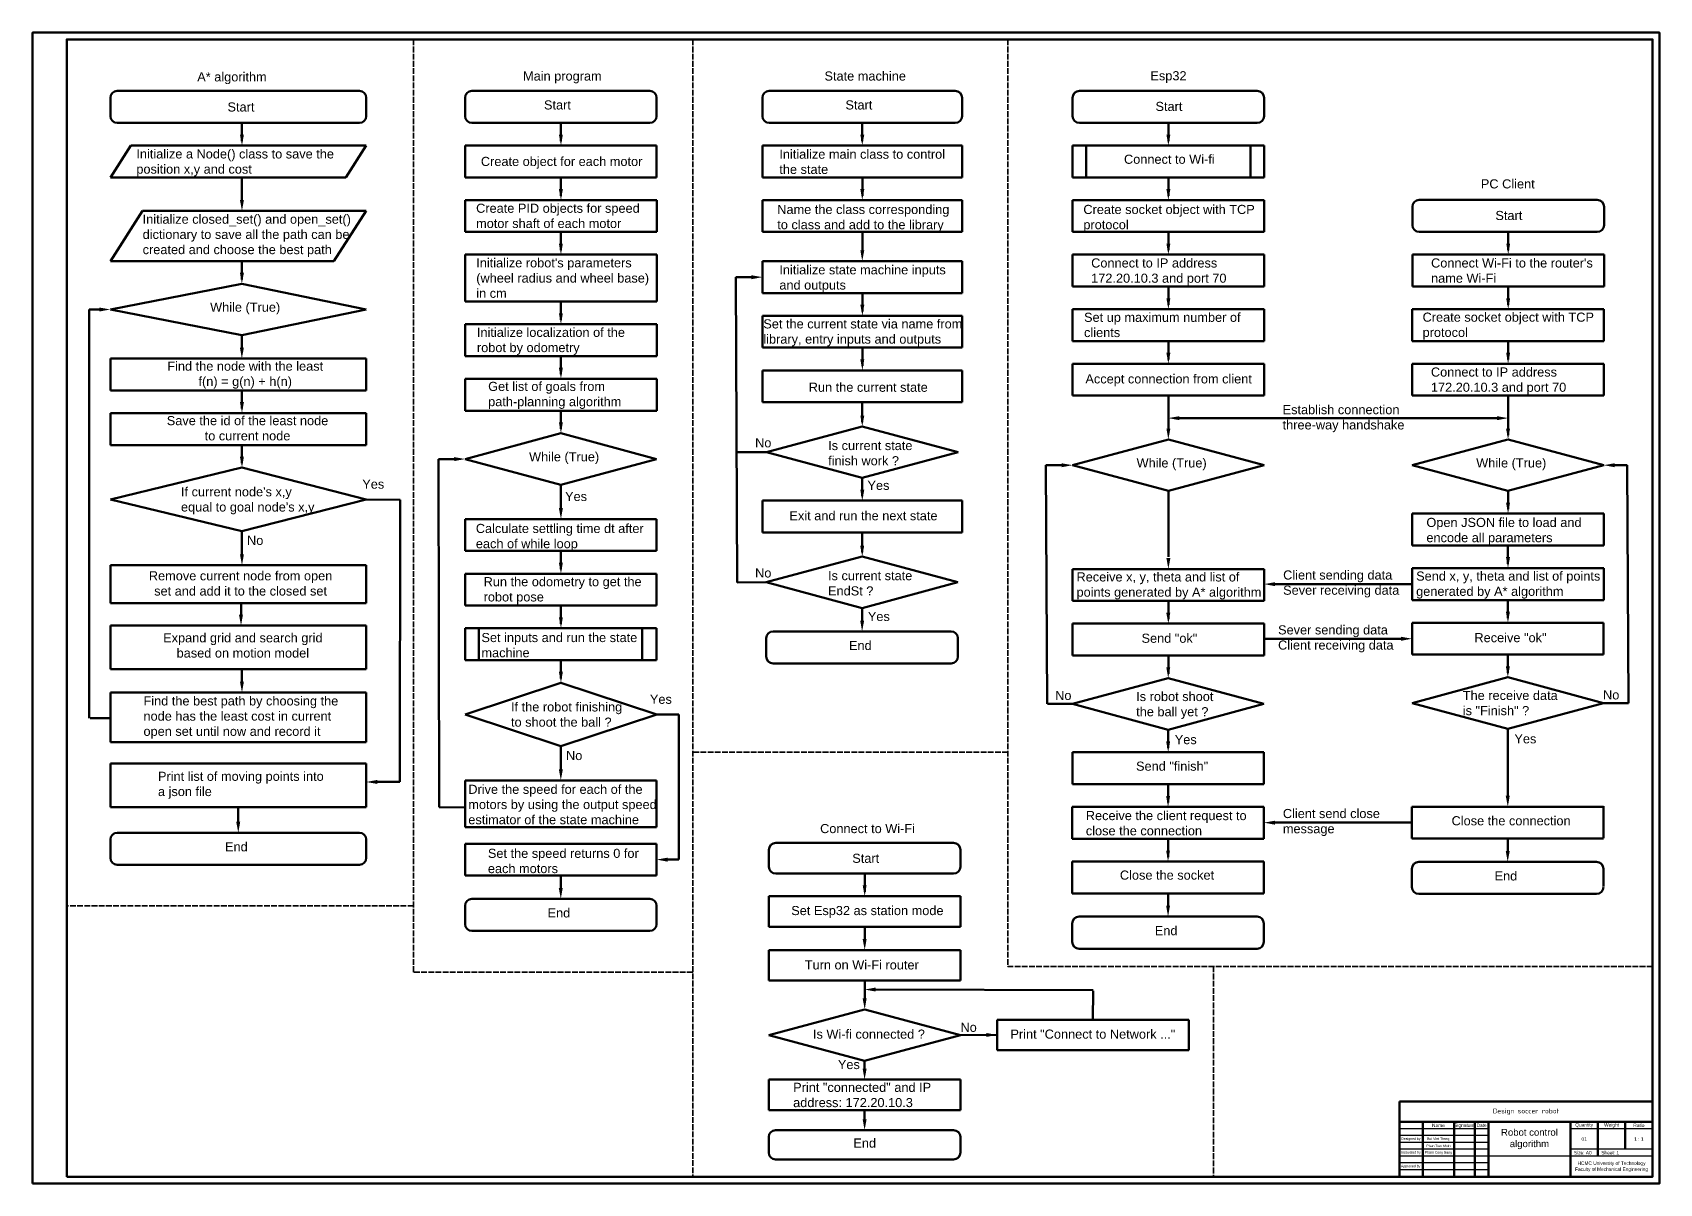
# Model space of a CAD drawing. Header units: millimetres. Extents: x 35 to 7261, y -526 to 3542.
# Drawn here: x 4462 to 5651, y 2701 to 3542 of the extents above; entities that cross this region are included whole.
import ezdxf

# ---------------------------------------------------------------- set-up
doc = ezdxf.new("R2010")
doc.units = ezdxf.units.MM
doc.linetypes.add('ACAD_ISO02W100', pattern=[15, 12, -3])
doc.layers.add('nét đậm', color=7, linetype='Continuous', lineweight=50)
doc.styles.get("Standard").update_dxf_attribs({"font": 'arial.ttf'})

msp = doc.modelspace()

# ---------------------------------------------------------------- linework, layer by layer
at = {"linetype": 'ACAD_ISO02W100', "lineweight": 35, "ltscale": 0.35}
for p, q in [((4740.5, 3537.3), (4740.5, 2855.7)), ((4944.6, 3537.3), (4944.6, 2706.3)), ((5175, 3537.3), (5175, 2859.9)), ((5175, 3016.4), (4944.6, 3016.4)), ((4740.5, 2904.1), (4487.1, 2904.1)), ((4944.6, 2855.7), (4740.5, 2855.7)), ((5646.1, 2859.9), (5175, 2859.9)), ((5325.3, 2859.9), (5325.3, 2706.3))]:
    msp.add_line(p, q, dxfattribs=at)
at = {"layer": 'nét đậm'}
for p, q in [((4701, 3499.7), (4524, 3499.7)), ((4913.2, 3499.7), (4783.2, 3499.7)), ((5136.5, 3499.7), (5000.5, 3499.7)), ((5357.2, 3499.7), (5227.2, 3499.7)), ((4519, 3494.7), (4519, 3481.3)), ((4706, 3481.3), (4706, 3494.7)), ((4778.2, 3494.7), (4778.2, 3481.3)), ((4918.2, 3481.3), (4918.2, 3494.7)), ((4995.5, 3494.7), (4995.5, 3481.3)), ((5141.5, 3481.3), (5141.5, 3494.7)), ((5222.2, 3494.7), (5222.2, 3481.3)), ((5362.2, 3481.3), (5362.2, 3494.7)), ((4524, 3476.3), (4701, 3476.3)), ((4615.2, 3476.3), (4615.2, 3470.6)), ((4615.2, 3476.3), (4615.2, 3463)), ((4783.2, 3476.3), (4913.2, 3476.3)), ((4848.3, 3476.3), (4848.3, 3470.6)), ((4848.3, 3476.3), (4848.3, 3463)), ((5000.5, 3476.3), (5136.5, 3476.3)), ((5068.5, 3476.3), (5068.5, 3470.6)), ((5068.5, 3476.3), (5068.5, 3463)), ((5227.2, 3476.3), (5357.2, 3476.3)), ((5292.2, 3476.3), (5292.2, 3470.6)), ((5292.2, 3476.3), (5292.2, 3463)), ((4534, 3459.8), (4519, 3436.5)), ((4706, 3459.8), (4534, 3459.8)), ((4706, 3459.8), (4691, 3436.5)), ((4778.2, 3459.8), (4778.2, 3436.5)), ((4918.2, 3459.8), (4778.2, 3459.8)), ((4918.2, 3436.5), (4918.2, 3459.8)), ((4995.5, 3459.8), (4995.5, 3436.5)), ((5141.5, 3459.8), (4995.5, 3459.8)), ((5141.5, 3436.5), (5141.5, 3459.8)), ((5222.2, 3459.8), (5222.2, 3436.5)), ((5362.2, 3459.8), (5222.2, 3459.8)), ((5232.2, 3459.8), (5232.2, 3436.5)), ((5352.2, 3436.5), (5352.2, 3459.8)), ((5362.2, 3436.5), (5362.2, 3459.8)), ((4519, 3436.5), (4691, 3436.5)), ((4615.2, 3436.5), (4615.2, 3420)), ((4778.2, 3436.5), (4918.2, 3436.5)), ((4848.3, 3436.5), (4848.3, 3430.7)), ((4848.3, 3436.5), (4848.3, 3423.1)), ((4995.5, 3436.5), (5141.5, 3436.5)), ((5068.6, 3436.5), (5068.6, 3430.7)), ((5068.6, 3436.5), (5068.6, 3423.1)), ((5222.2, 3436.5), (5362.2, 3436.5)), ((5292.2, 3436.5), (5292.2, 3430.7)), ((5292.2, 3436.5), (5292.2, 3423.1)), ((4778.3, 3419.9), (4778.3, 3396.6)), ((4918.3, 3419.9), (4778.3, 3419.9)), ((4918.3, 3396.6), (4918.3, 3419.9)), ((4995.5, 3419.9), (4995.5, 3396.6)), ((5141.5, 3419.9), (4995.5, 3419.9)), ((5141.5, 3396.6), (5141.5, 3419.9)), ((5222.2, 3419.9), (5222.2, 3396.6)), ((5362.2, 3419.9), (5222.2, 3419.9)), ((5362.2, 3396.6), (5362.2, 3419.9)), ((5470.6, 3415), (5470.6, 3401.6)), ((5605.6, 3420), (5475.6, 3420)), ((5610.6, 3401.6), (5610.6, 3415)), ((4542.6, 3412), (4519, 3375.3)), ((4706, 3412), (4542.6, 3412)), ((4706, 3412), (4682.4, 3375.3)), ((4778.3, 3396.6), (4918.3, 3396.6)), ((4848.3, 3396.6), (4848.3, 3390.8)), ((4848.3, 3396.6), (4848.3, 3383.3)), ((4995.5, 3396.6), (5141.5, 3396.6)), ((5068.6, 3396.6), (5068.6, 3390.8)), ((5068.6, 3396.6), (5068.6, 3383.3)), ((5222.2, 3396.6), (5362.2, 3396.6)), ((5292.2, 3396.6), (5292.2, 3390.8)), ((5292.2, 3396.6), (5292.2, 3383.3)), ((5475.6, 3396.6), (5605.6, 3396.6)), ((5540.6, 3396.6), (5540.6, 3390.8)), ((5540.6, 3396.6), (5540.6, 3383.3)), ((4778.3, 3380.1), (4778.3, 3345.8)), ((4918.3, 3380.1), (4778.3, 3380.1)), ((4918.3, 3345.8), (4918.3, 3380.1)), ((5362.2, 3380.1), (5222.2, 3380.1)), ((5222.2, 3380.1), (5222.2, 3356.7)), ((5362.2, 3356.7), (5362.2, 3380.1)), ((5610.6, 3380.1), (5470.6, 3380.1)), ((5470.6, 3380.1), (5470.6, 3356.7)), ((5610.6, 3356.7), (5610.6, 3380.1)), ((4519, 3375.3), (4682.4, 3375.3)), ((4615.2, 3375.3), (4615.2, 3362)), ((4995.5, 3375.3), (4995.5, 3351.9)), ((5141.5, 3375.3), (4995.5, 3375.3)), ((5141.5, 3351.9), (5141.5, 3375.3)), ((4615.1, 3358.8), (4519, 3340)), ((4706, 3340), (4615.2, 3358.8)), ((4976.1, 3363.6), (4977.2, 3140.5)), ((4976.1, 3363.5), (4987.5, 3363.6)), ((5222.2, 3356.7), (5362.2, 3356.7)), ((5292.2, 3356.7), (5292.2, 3343.4)), ((5470.6, 3356.7), (5610.6, 3356.7)), ((5540.6, 3356.7), (5540.6, 3350.9)), ((5540.6, 3356.7), (5540.6, 3343.4)), ((4778.3, 3345.8), (4918.3, 3345.8)), ((4848.3, 3345.8), (4848.3, 3332.4)), ((4995.5, 3351.9), (5141.5, 3351.9)), ((5068.6, 3351.9), (5068.6, 3346.2)), ((5068.6, 3351.9), (5068.6, 3338.6)), ((4503.6, 3339.9), (4511, 3339.9)), ((4503.6, 3041.3), (4503.6, 3339.9)), ((4519, 3340), (4615.1, 3321.1)), ((4615.1, 3321.1), (4706, 3340)), ((4778.3, 3329.2), (4778.3, 3305.9)), ((4918.3, 3329.2), (4778.3, 3329.2)), ((4918.3, 3305.9), (4918.3, 3329.2)), ((4995.5, 3335.4), (4995.5, 3312.1)), ((5141.5, 3335.4), (4995.5, 3335.4)), ((5141.5, 3312.1), (5141.5, 3335.4)), ((5222.2, 3340.2), (5222.2, 3316.9)), ((5362.2, 3340.2), (5222.2, 3340.2)), ((5362.2, 3316.9), (5362.2, 3340.2)), ((5470.5, 3340.2), (5470.5, 3316.9)), ((5610.5, 3340.2), (5470.5, 3340.2)), ((5610.5, 3316.9), (5610.5, 3340.2)), ((4615.1, 3321.1), (4615.1, 3312.1)), ((4778.3, 3305.9), (4918.3, 3305.9)), ((4848.3, 3305.9), (4848.3, 3300.1)), ((4848.3, 3305.9), (4848.3, 3292.6)), ((4995.5, 3312.1), (5141.5, 3312.1)), ((5068.6, 3312.1), (5068.6, 3306.3)), ((5068.6, 3312.1), (5068.6, 3298.7)), ((5222.2, 3316.9), (5362.2, 3316.9)), ((5292.2, 3316.9), (5292.2, 3303.5)), ((5470.5, 3316.9), (5610.5, 3316.9)), ((5540.5, 3316.9), (5540.5, 3303.5)), ((4519, 3304.1), (4519, 3280.8)), ((4706, 3304.1), (4519, 3304.1)), ((4706, 3280.8), (4706, 3304.1)), ((4995.5, 3295.5), (4995.5, 3272.2)), ((5141.5, 3295.5), (4995.5, 3295.5)), ((5141.5, 3272.2), (5141.5, 3295.5)), ((5222.2, 3300.3), (5222.2, 3277)), ((5362.2, 3300.3), (5222.2, 3300.3)), ((5362.2, 3277), (5362.2, 3300.3)), ((5610.5, 3300.3), (5470.5, 3300.3)), ((5470.5, 3300.3), (5470.5, 3277)), ((5610.5, 3277), (5610.5, 3300.3)), ((4778.3, 3289.4), (4778.3, 3266)), ((4918.3, 3289.4), (4778.3, 3289.4)), ((4918.3, 3266), (4918.3, 3289.4)), ((4519, 3280.8), (4706, 3280.8)), ((4615.2, 3280.8), (4615.2, 3275)), ((4615.2, 3280.8), (4615.2, 3267.5)), ((4995.5, 3272.2), (5141.5, 3272.2)), ((5068.5, 3272.1), (5068.5, 3257.7)), ((5222.2, 3277), (5362.2, 3277)), ((5292.2, 3277), (5292.2, 3253)), ((5470.5, 3277), (5610.5, 3277)), ((5540.5, 3277), (5540.5, 3248.2)), ((4519, 3264.3), (4519, 3240.9)), ((4706, 3264.3), (4519, 3264.3)), ((4706, 3240.9), (4706, 3264.3)), ((4778.3, 3266), (4918.3, 3266)), ((4848.3, 3266), (4848.3, 3260.3)), ((4848.3, 3266), (4848.3, 3252.7)), ((5346.1, 3260.6), (5300.2, 3260.6)), ((5346.1, 3260.6), (5532.5, 3260.5)), ((4848.3, 3249.5), (4778.3, 3230.7)), ((4918.2, 3230.7), (4848.3, 3249.5)), ((5068.5, 3254.5), (4998.5, 3235.7)), ((5138.5, 3235.7), (5068.5, 3254.5)), ((4519, 3240.9), (4706, 3240.9)), ((4615.2, 3240.9), (4615.2, 3235.1)), ((4615.2, 3240.9), (4615.2, 3227.6)), ((4976.7, 3235.6), (4998.5, 3235.7)), ((4998.5, 3235.7), (5068.5, 3216.9)), ((5068.5, 3216.9), (5138.5, 3235.7)), ((5292.2, 3245), (5222.2, 3226.2)), ((5362.2, 3226.2), (5292.2, 3245)), ((5540.4, 3245), (5470.4, 3226.2)), ((5610.4, 3226.2), (5540.5, 3245)), ((4615.2, 3224.4), (4519, 3201.2)), ((4706, 3201.2), (4615.2, 3224.4)), ((4758.8, 3230.7), (4759.2, 2976.2)), ((4758.8, 3230.6), (4770.3, 3230.7)), ((4778.3, 3230.7), (4848.3, 3211.8)), ((4848.3, 3211.8), (4918.2, 3230.7)), ((5202.7, 3226.2), (5203.6, 3051.8)), ((5202.7, 3226.1), (5214.2, 3226.2)), ((5222.2, 3226.2), (5292.2, 3207.4)), ((5292.2, 3207.4), (5362.2, 3226.2)), ((5470.4, 3226.2), (5540.4, 3207.4)), ((5540.4, 3207.4), (5610.4, 3226.2)), ((5627.6, 3226.2), (5618.4, 3226.2)), ((5627.6, 3226.2), (5628.5, 3052.2)), ((4848.3, 3211.8), (4848.3, 3194.8)), ((5068.5, 3216.9), (5068.5, 3203.5)), ((4519, 3201.2), (4615.2, 3178.1)), ((4615.2, 3178.1), (4706, 3201.2)), ((4706, 3201.2), (4730.7, 3201)), ((4730.6, 2994.7), (4730.7, 3201)), ((4995.5, 3200.3), (4995.5, 3177)), ((5141.5, 3200.3), (4995.5, 3200.3)), ((5141.5, 3177), (5141.5, 3200.3)), ((5292.2, 3207.4), (5292.2, 3159.3)), ((5540.5, 3207.4), (5540.5, 3194)), ((4778.2, 3186.8), (4778.2, 3163.5)), ((4918.2, 3186.8), (4778.2, 3186.8)), ((4918.2, 3163.5), (4918.2, 3186.8)), ((5470.4, 3190.8), (5470.4, 3167.5)), ((5610.4, 3190.8), (5470.4, 3190.8)), ((5610.4, 3167.5), (5610.4, 3190.8)), ((4615.2, 3178.1), (4615.2, 3161.1)), ((4995.5, 3177), (5141.5, 3177)), ((5068.5, 3177), (5068.5, 3162.6)), ((4778.2, 3163.5), (4918.2, 3163.5)), ((4848.3, 3163.5), (4848.3, 3157.7)), ((4848.3, 3163.5), (4848.3, 3150.1)), ((5470.4, 3167.5), (5610.4, 3167.5)), ((5540.4, 3167.5), (5540.4, 3154.2)), ((4706, 3153.1), (4519, 3153.1)), ((4519, 3153.1), (4519, 3125.4)), ((4706, 3153.1), (4706, 3125.4)), ((5068.4, 3159.4), (4998.4, 3140.6)), ((5138.4, 3140.6), (5068.5, 3159.4)), ((5470.4, 3151), (5470.4, 3127.6)), ((5610.4, 3151), (5470.4, 3151)), ((5610.4, 3127.6), (5610.4, 3151)), ((4778.2, 3146.9), (4778.2, 3123.6)), ((4918.2, 3146.9), (4778.2, 3146.9)), ((4918.2, 3123.6), (4918.2, 3146.9)), ((4977.2, 3140.5), (4998.4, 3140.6)), ((4998.4, 3140.6), (5068.4, 3121.7)), ((5068.4, 3121.7), (5138.4, 3140.6)), ((5222.2, 3150.3), (5222.2, 3127)), ((5362.2, 3150.3), (5222.2, 3150.3)), ((5362.2, 3127), (5362.2, 3150.3)), ((5470.4, 3139.3), (5370.2, 3139.3)), ((5470.4, 3127.6), (5610.4, 3127.6)), ((5540.4, 3127.6), (5540.4, 3114.3)), ((4519, 3125.4), (4706, 3125.4)), ((4614.5, 3125.4), (4614.5, 3117)), ((4778.2, 3123.6), (4918.2, 3123.6)), ((4848.3, 3123.6), (4848.3, 3117.8)), ((4848.3, 3123.6), (4848.3, 3110.3)), ((5068.4, 3121.7), (5068.4, 3112.7)), ((5222.2, 3127), (5362.2, 3127)), ((5292.2, 3127), (5292.2, 3113.6)), ((4519, 3109), (4519, 3077.1)), ((4706, 3109), (4519, 3109)), ((4706, 3077.1), (4706, 3109)), ((4778.2, 3107.1), (4778.2, 3083.7)), ((4918.2, 3107.1), (4778.2, 3107.1)), ((4788.2, 3107.1), (4788.2, 3083.7)), ((4907.7, 3083.7), (4907.7, 3107.1)), ((4918.2, 3083.7), (4918.2, 3107.1)), ((5133.4, 3104.7), (5003.4, 3104.7)), ((5222.2, 3110.4), (5222.2, 3087.1)), ((5362.2, 3110.4), (5222.2, 3110.4)), ((5362.2, 3087.1), (5362.2, 3110.4)), ((5470.3, 3111.1), (5470.3, 3087.8)), ((5610.3, 3111.1), (5470.3, 3111.1)), ((5610.3, 3087.8), (5610.3, 3111.1)), ((4998.4, 3099.7), (4998.4, 3086.3)), ((5138.4, 3086.3), (5138.4, 3099.7)), ((5362.2, 3099.4), (5462.3, 3099.4)), ((4778.2, 3083.7), (4918.2, 3083.7)), ((4848.3, 3083.7), (4848.3, 3078)), ((4848.3, 3083.7), (4848.3, 3070.4)), ((5003.4, 3081.3), (5133.4, 3081.3)), ((5222.2, 3087.1), (5362.2, 3087.1)), ((5292.2, 3087.1), (5292.2, 3073.8)), ((5470.3, 3087.8), (5610.3, 3087.8)), ((5540.3, 3087.8), (5540.3, 3074.4)), ((4519, 3077.1), (4706, 3077.1)), ((4615.2, 3077.1), (4615.2, 3068.1)), ((5292.1, 3070.6), (5222.1, 3051.7)), ((5362.1, 3051.7), (5292.1, 3070.6)), ((5540.3, 3071.2), (5470.3, 3052.4)), ((5610.3, 3052.4), (5540.3, 3071.2)), ((4706, 3060.1), (4519, 3060.1)), ((4519, 3060.1), (4519, 3023.7)), ((4706, 3060.1), (4706, 3023.7)), ((4848.2, 3067.2), (4778.3, 3044.1)), ((4918.3, 3044), (4848.3, 3067.2)), ((4778.3, 3044.1), (4848.2, 3020.9)), ((4848.2, 3020.9), (4918.3, 3044)), ((4918.3, 3044), (4934.5, 3044)), ((4934.4, 2938), (4934.5, 3044.1)), ((5222.1, 3051.7), (5203.9, 3051.8)), ((5222.1, 3051.7), (5292.1, 3032.9)), ((5292.1, 3032.9), (5362.1, 3051.7)), ((5470.3, 3052.4), (5540.3, 3033.5)), ((5540.3, 3033.5), (5610.3, 3052.4)), ((5628.5, 3052.3), (5610.3, 3052.4)), ((4519, 3041.3), (4504.3, 3041.3)), ((5292.1, 3032.9), (5292.1, 3019.6)), ((5540.3, 3033.5), (5540.3, 2984.6)), ((4519, 3023.7), (4706, 3023.7)), ((4848.2, 3020.9), (4848.2, 3003.9)), ((5222.1, 3016.4), (5222.1, 2993)), ((5362.1, 3016.4), (5222.1, 3016.4)), ((5362.1, 2993), (5362.1, 3016.4)), ((4519, 3008.1), (4519, 2976.2)), ((4706, 3008.1), (4519, 3008.1)), ((4706, 2976.2), (4706, 3008.1)), ((4714, 2994.7), (4730.6, 2994.7)), ((4778.2, 2995.9), (4778.2, 2961.6)), ((4918.2, 2995.9), (4778.2, 2995.9)), ((4918.2, 2961.6), (4918.2, 2995.9)), ((5222.1, 2993), (5362.1, 2993)), ((5292.1, 2993), (5292.1, 2979.7)), ((4519, 2976.2), (4706, 2976.2)), ((4612.5, 2976.2), (4612.5, 2965.6)), ((4778.3, 2976), (4759.2, 2976.2)), ((5222, 2976.5), (5222, 2953.2)), ((5362, 2976.5), (5222, 2976.5)), ((5362, 2953.2), (5362, 2976.5)), ((5470.2, 2976.6), (5470.2, 2953.3)), ((5610.2, 2976.6), (5470.2, 2976.6)), ((5610.2, 2953.7), (5610.2, 2977)), ((4778.2, 2961.6), (4918.2, 2961.6)), ((5470.2, 2965), (5370.1, 2965)), ((4519, 2952.6), (4519, 2939.2)), ((4701, 2957.6), (4524, 2957.6)), ((4706, 2939.2), (4706, 2952.6)), ((4778.2, 2949.6), (4778.2, 2926.3)), ((4918.2, 2949.6), (4778.2, 2949.6)), ((4918.2, 2926.3), (4918.2, 2949.6)), ((5135.3, 2950.2), (5005.3, 2950.2)), ((5222, 2953.2), (5362, 2953.2)), ((5292, 2953.2), (5292, 2939.8)), ((5470.2, 2953.3), (5610.2, 2953.3)), ((5540.2, 2953.3), (5540.2, 2944.3)), ((4926.2, 2938), (4934.4, 2938)), ((5000.3, 2945.2), (5000.3, 2932.8)), ((5140.3, 2932.8), (5140.3, 2945.2)), ((4524, 2934.2), (4701, 2934.2)), ((4778.2, 2926.3), (4918.2, 2926.3)), ((4848.2, 2926.3), (4848.2, 2917.3)), ((5005.3, 2927.8), (5135.3, 2927.8)), ((5070.3, 2927.8), (5070.3, 2922)), ((5070.3, 2927.8), (5070.3, 2914.5)), ((5222, 2936.6), (5222, 2913.3)), ((5362, 2936.6), (5222, 2936.6)), ((5362, 2913.3), (5362, 2936.6)), ((5470.2, 2931.3), (5470.2, 2917.9)), ((5605.2, 2936.3), (5475.2, 2936.3)), ((5610.2, 2918.3), (5610.2, 2931.7)), ((5222, 2913.3), (5362, 2913.3)), ((5292, 2913.3), (5292, 2904.3)), ((4778.2, 2904.3), (4778.2, 2890.9)), ((4913.2, 2909.3), (4783.2, 2909.3)), ((4918.2, 2890.9), (4918.2, 2904.3)), ((5000.3, 2911.3), (5000.3, 2888.9)), ((5140.3, 2911.3), (5000.3, 2911.3)), ((5140.3, 2888.9), (5140.3, 2911.3)), ((5475.2, 2912.9), (5605.2, 2912.9)), ((5222, 2891.3), (5222, 2877.9)), ((5357, 2896.3), (5227, 2896.3)), ((5362, 2877.9), (5362, 2891.3)), ((4783.2, 2885.9), (4913.2, 2885.9)), ((5000.3, 2888.9), (5140.3, 2888.9)), ((5070.3, 2888.9), (5070.3, 2879.9)), ((5000.3, 2871.9), (5000.3, 2849.6)), ((5140.3, 2871.9), (5000.3, 2871.9)), ((5140.3, 2849.6), (5140.3, 2871.9)), ((5227, 2872.9), (5357, 2872.9)), ((5000.3, 2849.6), (5140.3, 2849.6)), ((5070.3, 2849.6), (5070.3, 2836.5)), ((5078.3, 2843), (5237.2, 2842.7)), ((5237.1, 2821), (5237.2, 2842.2)), ((5070.2, 2828.5), (5000.2, 2809.7)), ((5140.2, 2809.7), (5070.3, 2828.5)), ((5167.1, 2821), (5167.1, 2798.7)), ((5307.1, 2821), (5167.1, 2821)), ((5307.1, 2798.7), (5307.1, 2821)), ((5000.2, 2809.7), (5070.2, 2790.9)), ((5070.2, 2790.9), (5140.2, 2809.7)), ((5140.4, 2809.8), (5167.1, 2809.9)), ((5167.1, 2798.7), (5307.1, 2798.7)), ((5070.2, 2790.9), (5070.2, 2785.2)), ((5000.2, 2777.2), (5000.2, 2754.9)), ((5140.2, 2777.2), (5000.2, 2777.2)), ((5140.2, 2754.9), (5140.2, 2777.2)), ((5646.1, 2761.3), (5461.1, 2761.3)), ((5461.1, 2761.3), (5461.1, 2706.3)), ((5000.2, 2754.9), (5140.2, 2754.9)), ((5070.2, 2754.9), (5070.2, 2748.3)), ((5478.1, 2746.7), (5478.1, 2706.7)), ((5000.2, 2735.3), (5000.2, 2723.9)), ((5135.2, 2740.3), (5005.2, 2740.3)), ((5140.2, 2723.9), (5140.2, 2735.3)), ((5646.1, 2746.3), (5461.1, 2746.3)), ((5501.1, 2746.3), (5501.1, 2706.3)), ((5516.1, 2746.3), (5516.1, 2706.3)), ((5526.1, 2746.3), (5526.1, 2706.3)), ((5586.1, 2746.3), (5586.1, 2706.3)), ((5606.1, 2746.3), (5606.1, 2721.3)), ((5626.1, 2746.3), (5626.1, 2726.3)), ((5005.2, 2718.9), (5135.2, 2718.9)), ((5646.1, 2706.3), (5461.1, 2706.3))]:
    msp.add_line(p, q, dxfattribs=at)
at = {"layer": 'nét đậm', "lineweight": 25}
for p, q in [((5526.1, 2741.3), (5461.1, 2741.3)), ((5526.1, 2736.3), (5461.1, 2736.3)), ((5646.1, 2741.3), (5586.1, 2741.3)), ((5526.1, 2731.3), (5461.1, 2731.3)), ((5526.1, 2726.3), (5461.1, 2726.3)), ((5646.1, 2726.3), (5586.1, 2726.3)), ((5646.1, 2721.3), (5461.1, 2721.3)), ((5526.1, 2716.3), (5461.1, 2716.3)), ((5526.1, 2711.3), (5461.1, 2711.3))]:
    msp.add_line(p, q, dxfattribs=at)
at = {"layer": 'nét đậm', "lineweight": 50}
for points in [[(4462.1, 2701.3), (5651.1, 2701.3), (5651.1, 3542.3), (4462.1, 3542.3)], [(4487.1, 2706.3), (5646.1, 2706.3), (5646.1, 3537.3), (4487.1, 3537.3)]]:
    msp.add_lwpolyline(points, close=True, dxfattribs=at)
at = {"layer": 'nét đậm'}
for centre, start, end in [((4524, 3494.7), 90, 180), ((4701, 3494.7), 0, 90), ((4783.2, 3494.7), 90, 180), ((4913.2, 3494.7), 0, 90), ((5000.5, 3494.7), 90, 180), ((5136.5, 3494.7), 0, 90), ((5227.2, 3494.7), 90, 180), ((5357.2, 3494.7), 0, 90), ((4524, 3481.3), 180, 270), ((4701, 3481.3), 270, 0), ((4783.2, 3481.3), 180, 270), ((4913.2, 3481.3), 270, 0), ((5000.5, 3481.3), 180, 270), ((5136.5, 3481.3), 270, 0), ((5227.2, 3481.3), 180, 270), ((5357.2, 3481.3), 270, 0), ((5475.6, 3415), 90, 180), ((5605.6, 3415), 0, 90), ((5475.6, 3401.6), 180, 270), ((5605.6, 3401.6), 270, 0), ((5003.4, 3099.7), 90, 180), ((5133.4, 3099.7), 0, 90), ((5003.4, 3086.3), 180, 270), ((5133.4, 3086.3), 270, 0), ((4524, 2952.6), 90, 180), ((4701, 2952.6), 0, 90), ((5005.3, 2945.2), 90, 180), ((5135.3, 2945.2), 0, 90), ((4524, 2939.2), 180, 270), ((4701, 2939.2), 270, 0), ((5005.3, 2932.8), 180, 270), ((5135.3, 2932.8), 270, 0), ((5475.2, 2931.3), 90, 180), ((5605.2, 2931.3), 0, 90), ((5475.2, 2917.9), 180, 270), ((5605.2, 2917.9), 270, 0), ((4783.2, 2904.3), 90, 180), ((4913.2, 2904.3), 0, 90), ((4783.2, 2890.9), 180, 270), ((4913.2, 2890.9), 270, 0), ((5227, 2891.3), 90, 180), ((5357, 2891.3), 0, 90), ((5227, 2877.9), 180, 270), ((5357, 2877.9), 270, 0), ((5005.2, 2735.3), 90, 180), ((5135.2, 2735.3), 0, 90), ((5005.2, 2723.9), 180, 270), ((5135.2, 2723.9), 270, 0)]:
    msp.add_arc(centre, 5, start, end, dxfattribs=at)
at = {"layer": 'nét đậm', "linetype": 'Continuous'}
for points in [[(4613.7, 3467.8), (4616.6, 3467.8), (4615.2, 3459.8)], [(4846.8, 3467.8), (4849.7, 3467.8), (4848.3, 3459.8)], [(5067.1, 3467.8), (5070, 3467.8), (5068.5, 3459.8)], [(5290.8, 3467.8), (5293.7, 3467.8), (5292.2, 3459.8)], [(4846.8, 3427.9), (4849.7, 3427.9), (4848.3, 3419.9)], [(5067.1, 3427.9), (5070, 3427.9), (5068.5, 3419.9)], [(5290.8, 3427.9), (5293.7, 3427.9), (5292.2, 3419.9)], [(4613.7, 3420), (4616.6, 3420), (4615.2, 3412)], [(4846.8, 3388.1), (4849.7, 3388.1), (4848.3, 3380.1)], [(5067.1, 3383.3), (5070, 3383.3), (5068.5, 3375.3)], [(5290.8, 3388.1), (5293.7, 3388.1), (5292.2, 3380.1)], [(5539.2, 3388.1), (5542, 3388.1), (5540.6, 3380.1)], [(4613.7, 3366.8), (4616.6, 3366.8), (4615.1, 3358.8)], [(4987.5, 3362.1), (4987.5, 3365), (4995.5, 3363.6)], [(4511, 3338.5), (4510.9, 3341.4), (4519, 3340)], [(5067.1, 3343.4), (5070, 3343.4), (5068.6, 3335.4)], [(5290.8, 3348.2), (5293.7, 3348.2), (5292.2, 3340.2)], [(5539.1, 3348.2), (5542, 3348.2), (5540.6, 3340.2)], [(4846.8, 3337.2), (4849.7, 3337.2), (4848.3, 3329.2)], [(4613.7, 3312.1), (4616.6, 3312.1), (4615.1, 3304.1)], [(5290.8, 3308.3), (5293.7, 3308.3), (5292.2, 3300.3)], [(5539.1, 3308.3), (5542, 3308.3), (5540.5, 3300.3)], [(4846.8, 3297.4), (4849.7, 3297.4), (4848.3, 3289.4)], [(5067.1, 3303.5), (5070, 3303.5), (5068.6, 3295.5)], [(4613.7, 3272.3), (4616.6, 3272.3), (4615.2, 3264.3)], [(5067.1, 3262.5), (5070, 3262.5), (5068.5, 3254.5)], [(5300.2, 3262), (5300.2, 3259.1), (5292.2, 3260.6)], [(5532.5, 3259.1), (5532.5, 3262), (5540.5, 3260.6)], [(4846.8, 3257.5), (4849.7, 3257.5), (4848.3, 3249.5)], [(5290.8, 3253), (5293.7, 3253), (5292.2, 3245)], [(5539, 3253), (5541.9, 3253), (5540.5, 3245)], [(4613.7, 3232.4), (4616.6, 3232.4), (4615.2, 3224.4)], [(4770.3, 3229.2), (4770.2, 3232.1), (4778.3, 3230.7)], [(5214.2, 3224.7), (5214.2, 3227.6), (5222.2, 3226.2)], [(5618.4, 3224.7), (5618.4, 3227.6), (5610.4, 3226.2)], [(5067.1, 3208.3), (5070, 3208.3), (5068.5, 3200.3)], [(5539, 3198.8), (5541.9, 3198.8), (5540.5, 3190.8)], [(4846.8, 3194.8), (4849.7, 3194.8), (4848.3, 3186.8)], [(5067, 3167.4), (5069.9, 3167.4), (5068.5, 3159.4)], [(4613.7, 3161.1), (4616.6, 3161.1), (4615.2, 3153.1)], [(4846.8, 3154.9), (4849.7, 3154.9), (4848.3, 3146.9)], [(5290.8, 3158.3), (5293.7, 3158.3), (5292.2, 3150.3)], [(5539, 3159), (5541.9, 3159), (5540.4, 3151)], [(5370.2, 3140.7), (5370.2, 3137.8), (5362.2, 3139.3)], [(4613, 3117), (4615.9, 3117), (4614.5, 3109)], [(5290.7, 3118.4), (5293.6, 3118.4), (5292.2, 3110.4)], [(5538.9, 3119.1), (5541.8, 3119.1), (5540.4, 3111.1)], [(4846.8, 3115.1), (4849.7, 3115.1), (4848.3, 3107.1)], [(5067, 3112.7), (5069.9, 3112.7), (5068.4, 3104.7)], [(5462.3, 3097.9), (5462.3, 3100.8), (5470.3, 3099.4)], [(4613.7, 3068.1), (4616.6, 3068.1), (4615.2, 3060.1)], [(4846.8, 3075.2), (4849.7, 3075.2), (4848.3, 3067.2)], [(5290.7, 3078.6), (5293.6, 3078.6), (5292.1, 3070.6)], [(5538.9, 3079.2), (5541.8, 3079.2), (5540.3, 3071.2)], [(5290.6, 3024.4), (5293.5, 3024.4), (5292.1, 3016.4)], [(4846.8, 3003.9), (4849.7, 3003.9), (4848.2, 2995.9)], [(4714, 2996.2), (4714, 2993.3), (4706, 2994.7)], [(5290.6, 2984.5), (5293.5, 2984.5), (5292, 2976.5)], [(5538.8, 2984.6), (5541.7, 2984.6), (5540.3, 2976.6)], [(4611, 2965.6), (4613.9, 2965.6), (4612.5, 2957.6)], [(5370.1, 2966.4), (5370.1, 2963.5), (5362.1, 2965)], [(4926.2, 2939.4), (4926.2, 2936.5), (4918.2, 2938)], [(5290.6, 2944.6), (5293.4, 2944.6), (5292, 2936.6)], [(5538.8, 2944.3), (5541.7, 2944.3), (5540.2, 2936.3)], [(4846.7, 2917.3), (4849.6, 2917.3), (4848.2, 2909.3)], [(5068.8, 2919.3), (5071.7, 2919.3), (5070.3, 2911.3)], [(5290.6, 2904.3), (5293.4, 2904.3), (5292, 2896.3)], [(5068.8, 2879.9), (5071.7, 2879.9), (5070.3, 2871.9)], [(5078.3, 2844.5), (5078.3, 2841.6), (5070.3, 2843)], [(5068.8, 2836.5), (5071.7, 2836.5), (5070.3, 2828.5)], [(5159.1, 2808.4), (5159.1, 2811.3), (5167.1, 2809.9)], [(5068.8, 2785.2), (5071.7, 2785.2), (5070.2, 2777.2)], [(5068.8, 2748.3), (5071.7, 2748.3), (5070.2, 2740.3)]]:
    msp.add_trace(points, dxfattribs=at)

# ---------------------------------------------------------------- texts
at = {"attachment_point": 1}
for s, width, insert, char_height in [('A* algorithm', 125.291, (4582.5, 3513.3), 6.667), ('Main program', 125.291, (4820.6, 3513.9), 6.667), ('State machine', 125.291, (5040.9, 3513.9), 6.667), ('Esp32', 125.291, (5279.1, 3514.1), 6.67), ('Start', 125.291, (4604.6, 3491.3), 6.67), ('Start', 125.291, (4835.9, 3492.8), 6.67), ('Start', 125.291, (5056.2, 3492.8), 6.67), ('Start', 125.291, (5282.8, 3491.7), 6.67), ('Initialize a Node() class to save the position x,y and cost', 150.28, (4538, 3457), 6.667), ('Create object for each motor', 126.295, (4789.8, 3451.5), 6.667), ('Initialize main class to control the state', 126.295, (5007.9, 3456.8), 6.667), ('Connect to Wi-fi', 126.295, (5259.8, 3453.1), 6.667), ('PC Client', 125.291, (5520.6, 3435.1), 6.67), ('Create PID objects for speed motor shaft of each motor', 126.295, (4786.3, 3417.3), 6.667), ('Name the class corresponding to class and add to the library', 126.295, (5006.4, 3416.4), 6.667), ('Create socket object with TCP protocol ', 126.295, (5230.1, 3416.4), 6.667), ('Initialize closed_set() and open_set() dictionary to save all the path can be created and choose the best path', 163.26, (4542.6, 3409.3), 6.6667), ('Start', 125.291, (5531.2, 3412), 6.67), ("Initialize robot's parameters (wheel radius and wheel base) in cm", 128.35, (4786.4, 3377.4), 6.667), ('Connect to IP address 172.20.10.3 and port 70', 128.35, (5235.8, 3377.3), 6.667), ("Connect Wi-Fi to the router's name Wi-Fi", 128.35, (5484.2, 3377.3), 6.667), ('Initialize state machine inputs and outputs', 126.295, (5007.9, 3372.3), 6.667), ('While (True)', 125.291, (4591.9, 3345), 6.667), ('Set the current state via name from library, entry inputs and outputs', 146.801, (4996.2, 3332.8), 6.667), ('Set up maximum number of clients', 126.295, (5230.6, 3337.6), 6.667), ('Create socket object with TCP protocol ', 126.295, (5478, 3337.7), 6.667), ('Initialize localization of the robot by odometry', 126.295, (4786.9, 3326.6), 6.667), ('\\pxqc;Find the node with the least \\Pf(n) = g(n) + h(n)', 120.727, (4557.2, 3301.9), 6.667), ('Connect to IP address 172.20.10.3 and port 70', 128.35, (5484.1, 3297.6), 6.667), ('Get list of goals from path-planning algorithm', 134.266, (4795.1, 3287.1), 6.667), ('Run the current state', 146.801, (5029.4, 3286.5), 6.667), ('Accept connection from client', 126.295, (5231.6, 3292.6), 6.667), ('Establish connection \\Pthree-way handshake', 128.35, (5375.7, 3270.1), 6.667), ('\\pxqc;Save the id of the least node to current node', 126.295, (4556.1, 3262.1), 6.667), ('While (True)', 125.291, (4825, 3235.7), 6.667), ('No', 125.291, (4990.2, 3245.9), 6.67), ('Is current state finish work ?', 70.421, (5043.6, 3243.9), 6.667), ('While (True)', 125.291, (5269, 3231.2), 6.667), ('While (True)', 125.291, (5517.2, 3231.2), 6.667), ("If current node's x,y equal to goal node's x,y", 99.23, (4570.6, 3210.1), 6.667), ('Yes', 125.291, (4703.1, 3215.7), 6.67), ('Yes', 125.291, (5072.3, 3214.8), 6.67), ('Yes', 125.291, (4851.3, 3206.7), 6.67), ('Exit and run the next state', 146.801, (5015.3, 3192.6), 6.667), ('Open JSON file to load and encode all parameters ', 135.922, (5480.8, 3187.7), 6.667), ('Calculate settling time dt after each of while loop', 126.295, (4786.1, 3183.3), 6.667), ('No', 125.291, (4618.9, 3174.6), 6.67), ('\\pxqc;Remove current node from open set and add it to the closed set ', 141.947, (4543.2, 3148.7), 6.667), ('Run the odometry to get the robot pose', 126.295, (4791.8, 3144.4), 6.667), ('No', 125.291, (4990.2, 3150.8), 6.67), ('Is current state EndSt ?', 70.421, (5043.5, 3148.8), 6.667), ('Receive x, y, theta and list of points generated by A* algorithm ', 136.24, (5225.1, 3147.9), 6.667), ('Client sending data \\PSever receiving data', 128.35, (5376.1, 3149.3), 6.667), ('Send x, y, theta and list of points generated by A* algorithm ', 136.24, (5473.3, 3148.5), 6.667), ('Yes', 125.291, (5072.6, 3119), 6.67), ('\\pxqc;Expand grid and search grid based on motion model', 133.072, (4549.3, 3103.4), 6.667), ('Set inputs and run the state machine', 126.295, (4790.2, 3103.6), 6.667), ('Send "ok"', 126.295, (5272.6, 3103.1), 6.67), ('Sever sending data \\PClient receiving data', 128.35, (5372.4, 3109.2), 6.667), ('Receive "ok"', 126.295, (5515.9, 3103.5), 6.667), ('End', 125.291, (5058.8, 3097.8), 6.67), ('Find the best path by choosing the node has the least cost in current open set until now and record it', 141.947, (4543.2, 3057.3), 6.6667), ('Yes', 125.291, (4913.3, 3058.5), 6.67), ('No', 125.291, (5209.5, 3061.3), 6.67), ('Is robot shoot the ball yet ?', 57.817, (5268.7, 3060.5), 6.667), ('The receive data is "Finish" ?', 71.009, (5507.4, 3061.3), 6.667), ('No', 125.291, (5609.9, 3061.7), 6.67), ('If the robot finishing to shoot the ball ?', 89.377, (4811.8, 3052.9), 6.667), ('Yes', 125.291, (5296.9, 3029), 6.67), ('Yes', 125.291, (5545.1, 3029.6), 6.67), ('No', 125.291, (4852, 3017.4), 6.67), ('Send "finish"', 126.295, (5268.6, 3009.6), 6.667), ('Print list of moving points into a json file', 125.291, (4553.8, 3002.2), 6.667), ('Drive the speed for each of the motors by using the output speed estimator of the state machine', 139.094, (4780.6, 2992.7), 6.667), ('Receive the client request to close the connection', 126.295, (5231.9, 2973.5), 6.667), ('Client send close \\Pmessage', 128.35, (5375.9, 2975), 6.667), ('Connect to Wi-Fi', 125.291, (5037.7, 2964), 6.667), ('Close the connection', 126.295, (5499.2, 2969.7), 6.667), ('End', 125.291, (4602.8, 2950.7), 6.67), ('Set the speed returns 0 for each motors', 126.295, (4794.9, 2945.9), 6.667), ('Start', 125.291, (5061.2, 2942.3), 6.67), ('Close the socket', 126.295, (5256.8, 2930), 6.667), ('End', 125.291, (5530.6, 2929.4), 6.67), ('End', 125.291, (4838.5, 2902.4), 6.67), ('Set Esp32 as station mode', 126.295, (5016.6, 2904.1), 6.667), ('End', 125.291, (5282.3, 2889.4), 6.67), ('Turn on Wi-Fi router', 126.295, (5026.5, 2864.4), 6.667), ('No', 125.291, (5140.3, 2818.8), 6.67), ('Is Wi-fi connected ?', 86.424, (5032.5, 2813.8), 6.667), ('Print "Connect to Network ..."', 126.295, (5176.8, 2813.8), 6.667), ('Yes', 125.291, (5050.7, 2791.6), 6.67), ('Print "connected" and IP address: 172.20.10.3', 126.295, (5018, 2774.9), 6.667), ('End', 125.291, (5062, 2734.2), 6.67)]:
    msp.add_mtext_dynamic_manual_height_columns(s, width=width, gutter_width=8.33, heights=[0], dxfattribs=dict(at, insert=insert, char_height=char_height))
at = {"layer": 'nét đậm', "attachment_point": 5}
for s, width, insert, char_height in [('\\pxsm1.07917,qc;{\\fTCVN 7284|b0|i0|c0|p34;Design soccer robot}', 185, (5553.6, 2753.8), 3.5), ('Designed by', 16.804, (5469.5, 2733.8), 1.8), ('Bui Viet Thang', 23, (5489.6, 2733.8), 1.8), ('Name', 23, (5489.6, 2743.8), 2.5), ('Signature', 15, (5508.6, 2743.5), 2.5), ('Date', 10, (5521.1, 2743.8), 2.5), ('Robot control algorithm', 60, (5556.1, 2733.8), 5), ('Quantity', 20, (5596.1, 2743.8), 2.5), ('01', 20, (5596.1, 2733.8), 2.5), ('Weight', 20, (5616.1, 2743.8), 2.5), ('Ratio', 20, (5636.1, 2743.8), 2.5), ('1 : 1', 20, (5636.1, 2733.8), 2.5), ('Instructed by', 18.57, (5469.5, 2723.8), 1.8), ('Pham Cong Bang', 23, (5489.6, 2723.8), 1.8), ('Phan Tien Minh', 23, (5489.6, 2728.8), 1.8), ('Size: A0', 20, (5595.1, 2723.8), 2.5), ('Sheet: 1', 20, (5615.1, 2723.8), 2.5), ('Approved by', 16.804, (5469.3, 2713.8), 1.8), ('Faculty of Mechanical Engineering', 60, (5616.1, 2711.4), 2.5), ('HCMC University of Technology', 60, (5616.1, 2715.8), 2.5)]:
    msp.add_mtext_dynamic_manual_height_columns(s, width=width, gutter_width=12.5, heights=[0], dxfattribs=dict(at, insert=insert, char_height=char_height))

doc.saveas('drawing.dxf')
